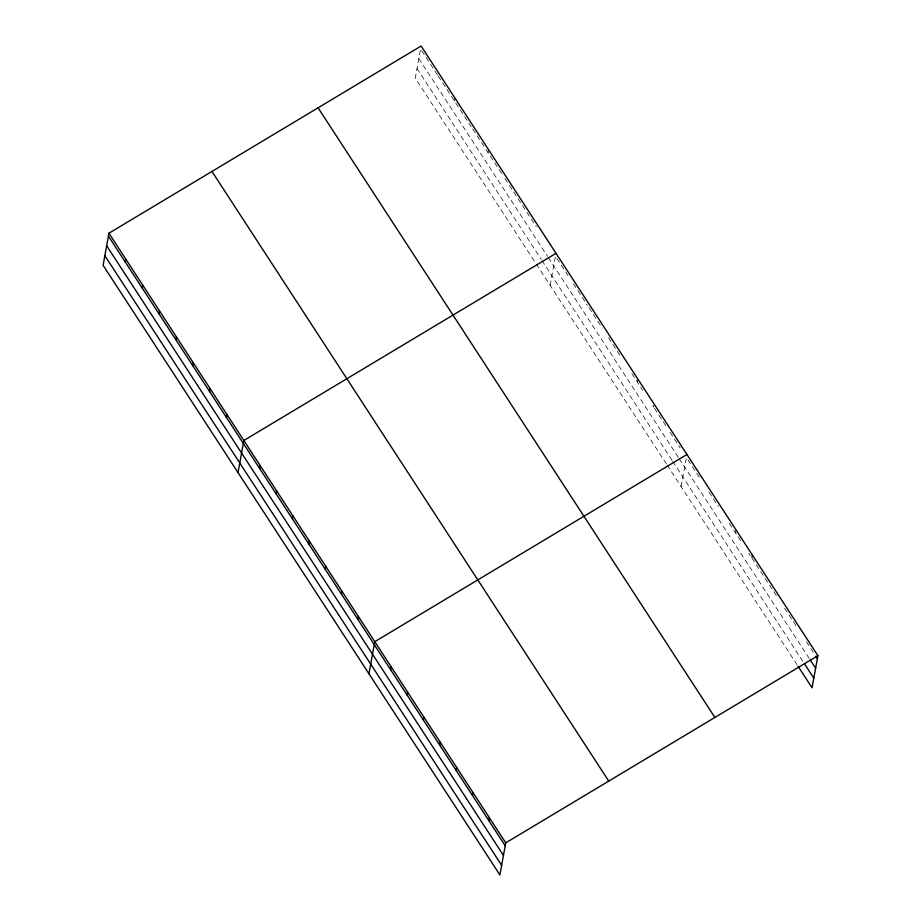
<?xml version="1.0" encoding="UTF-8"?>
<svg xmlns="http://www.w3.org/2000/svg" width="921" height="921" viewBox="0 0 921 921"><rect width="100%" height="100%" fill="white"/><g stroke="black" fill="none" stroke-linecap="round" stroke-linejoin="round"><path stroke-width="0.69" stroke-dasharray="4.61 3.45" d="M454.306 100.78L454.836 97.868M488.026 152.598L488.556 149.686M550.182 285.429L555.478 256.245L567.958 275.402M637.32 381.985L637.85 379.061M654.221 404.215L653.691 407.128L652.126 404.733M681.114 486.61L686.168 458.796M735.522 532.868L736.052 529.955M437.44 74.877L420.575 48.963L415.267 78.147L535.619 263.049M438.2 76.052L471.161 126.695M472.703 129.044L503.361 176.153M504.892 178.513L536.321 226.796M573.415 283.783L587.437 305.335M589.003 307.729L602.242 328.095M608.482 337.673L620.178 355.633M631.864 373.592L642.777 390.366M654.463 408.325L666.942 427.482M670.051 432.271L680.182 447.848M687.975 459.821L699.672 477.78M709.02 492.148L718.38 506.515M729.294 523.289L741.762 542.446M748.773 553.222L750.327 555.616M751.893 558.011L776.829 596.336M784.623 608.309L796.32 626.268M806.451 641.833L815.027 655.015M418.825 58.599L547.604 256.452M548.363 257.627L678.432 457.472M679.214 458.67L809.375 658.653M417.017 68.522L541.203 259.308M541.962 260.482L671.962 460.212M672.733 461.409L802.893 661.393M536.379 264.223L666.309 463.85M667.092 465.047L797.252 665.031"/><path stroke-width="1.38" d="M108.943 233.209L103.106 265.306L499.896 874.95L505.733 842.853L108.943 233.209L421.104 46.05L817.894 655.694L812.057 687.791L798.023 666.228M125.279 262.036L125.809 259.123M142.145 287.951L142.674 285.026M158.999 313.854L159.529 310.941M175.865 339.768L176.395 336.856M192.731 365.672L193.26 362.759M209.597 391.586L210.126 388.674M226.451 417.489L226.98 414.577M238.021 472.588L243.846 440.491L556.008 253.333M259.687 468.547L260.217 465.635M276.058 493.702L276.588 490.789M292.418 518.845L292.947 515.933M308.788 544L309.318 541.076M325.159 569.143L325.689 566.231M341.53 594.287L342.059 591.374M357.889 619.442L358.419 616.517M368.953 673.769L374.789 641.672L686.951 454.514M390.631 669.728L391.16 666.816M406.99 694.883L407.519 691.97M423.361 720.026L423.89 717.114M439.731 745.181L440.261 742.257M456.091 770.324L456.62 767.412M472.461 795.468L472.991 792.555M488.832 820.623L489.362 817.698M752.066 557.044L752.422 555.098M505.733 842.853L817.894 655.694M815.799 656.213L817.364 658.607M810.158 659.85L815.615 668.232M804.459 663.788L813.807 678.155M318.09 107.815L714.88 717.447M211.957 171.444L608.746 781.089M108.413 236.121L505.203 845.766M106.663 245.757L503.453 855.402M104.856 255.681L501.646 865.314"/></g></svg>
